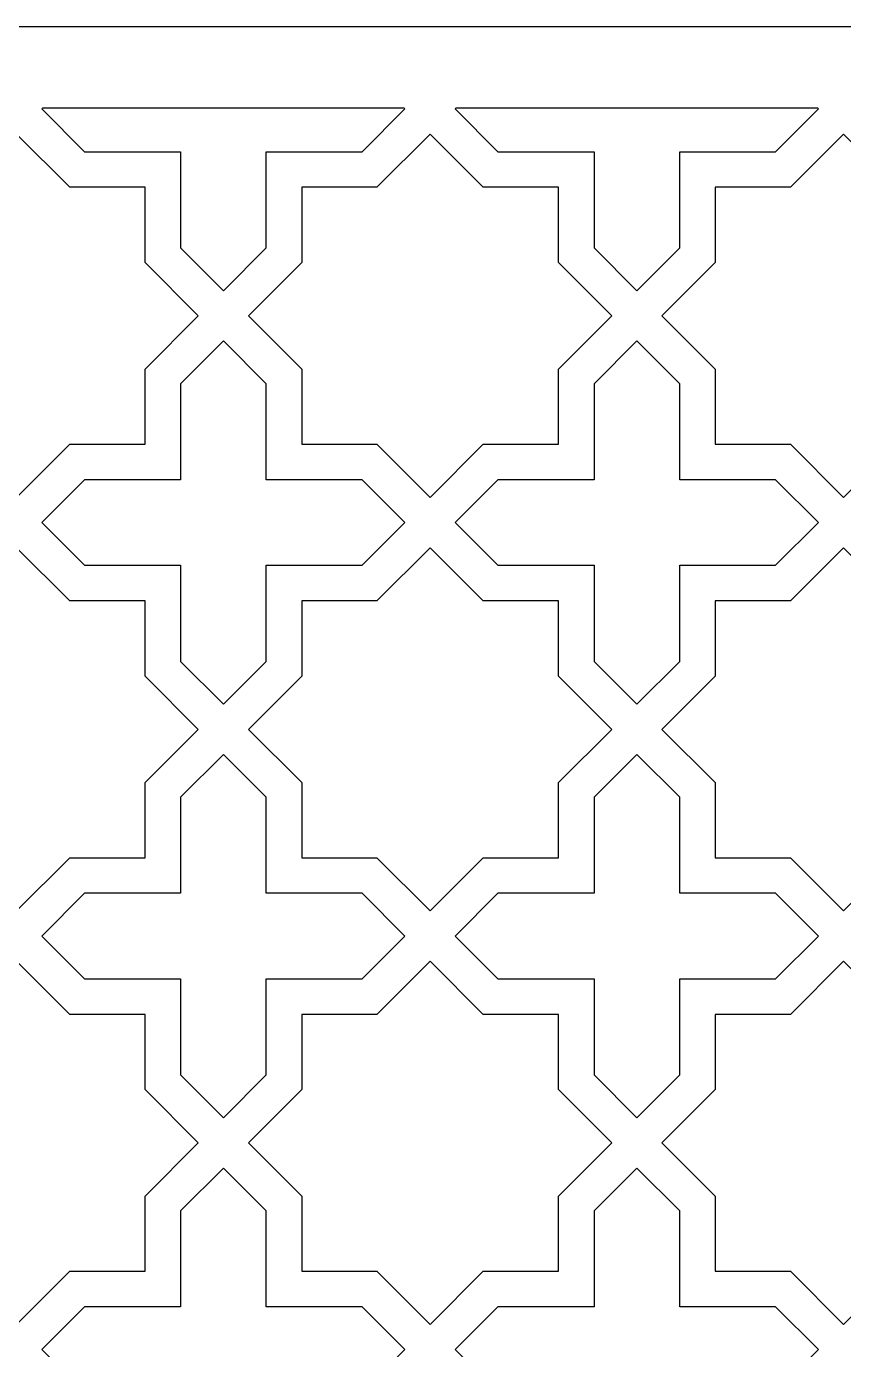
# Model space of a CAD drawing. Header units: millimetres. Extents: x -64 to 64, y -64 to 64.
# Drawn here: x -29.4 to 9.8, y 0 to 63.5 of the extents above; entities that cross this region are included whole.
import ezdxf

# ---------------------------------------------------------------- set-up
doc = ezdxf.new("R2010")
doc.units = ezdxf.units.MM
doc.header["$MEASUREMENT"] = 0
doc.layers.add('layer 1', color=7, linetype='Continuous')

msp = doc.modelspace()

# ---------------------------------------------------------------- linework, layer by layer
at = {"layer": 'layer 1', "color": 250}
for points, knots in [([(-63.5, 63.5), (-63.5, 63.5), (-63.5, -63.5), (-63.5, -63.5), (-63.5, -63.5), (-63.5, -63.5), (63.5, -63.5), (63.5, -63.5), (63.5, -63.5), (63.5, -63.5), (63.5, 63.5), (63.5, 63.5), (63.5, 63.5), (63.5, 63.5), (-63.5, 63.5), (-63.5, 63.5)], [0, 0, 0, 0, 0.2, 0.2, 0.2, 0.2, 0.4, 0.4, 0.4, 0.4, 0.6, 0.6, 0.6, 0.6, 1, 1, 1, 1]), ([(-28.6468, 59.5722), (-28.6468, 59.5722), (-11.2727, 59.5722), (-11.2727, 59.5722), (-11.2727, 59.5722), (-11.2727, 59.5722), (-11.2402, 59.5394), (-11.2402, 59.5394), (-11.2402, 59.5394), (-11.2402, 59.5394), (-13.2891, 57.4837), (-13.2891, 57.4837), (-13.2891, 57.4837), (-13.2891, 57.4837), (-17.8978, 57.4837), (-17.8978, 57.4837), (-17.8978, 57.4837), (-17.8978, 57.4837), (-17.8978, 52.8687), (-17.8978, 52.8687), (-17.8978, 52.8687), (-17.8978, 52.8687), (-19.9535, 50.8131), (-19.9535, 50.8131), (-19.9535, 50.8131), (-19.9535, 50.8131), (-22.0091, 52.8687), (-22.0091, 52.8687), (-22.0091, 52.8687), (-22.0091, 52.8687), (-22.0091, 57.4837), (-22.0091, 57.4837), (-22.0091, 57.4837), (-22.0091, 57.4837), (-26.6241, 57.4837), (-26.6241, 57.4837), (-26.6241, 57.4837), (-26.6241, 57.4837), (-28.6795, 59.5394), (-28.6795, 59.5394), (-28.6795, 59.5394), (-28.6795, 59.5394), (-28.6468, 59.5722), (-28.6468, 59.5722)], [0, 0, 0, 0, 0.0833333, 0.0833333, 0.0833333, 0.0833333, 0.1666667, 0.1666667, 0.1666667, 0.1666667, 0.25, 0.25, 0.25, 0.25, 0.3333333, 0.3333333, 0.3333333, 0.3333333, 0.4166667, 0.4166667, 0.4166667, 0.4166667, 0.5, 0.5, 0.5, 0.5, 0.5833333, 0.5833333, 0.5833333, 0.5833333, 0.6666667, 0.6666667, 0.6666667, 0.6666667, 0.75, 0.75, 0.75, 0.75, 0.8333333, 0.8333333, 0.8333333, 0.8333333, 1, 1, 1, 1]), ([(-8.7916, 59.5722), (-8.7916, 59.5722), (8.5824, 59.5722), (8.5824, 59.5722), (8.5824, 59.5722), (8.5824, 59.5722), (8.6215, 59.5394), (8.6215, 59.5394), (8.6215, 59.5394), (8.6215, 59.5394), (6.5663, 57.4837), (6.5663, 57.4837), (6.5663, 57.4837), (6.5663, 57.4837), (1.9576, 57.4837), (1.9576, 57.4837), (1.9576, 57.4837), (1.9576, 57.4837), (1.9576, 52.8687), (1.9576, 52.8687), (1.9576, 52.8687), (1.9576, 52.8687), (-0.0981, 50.8131), (-0.0981, 50.8131), (-0.0981, 50.8131), (-0.0981, 50.8131), (-2.1537, 52.8687), (-2.1537, 52.8687), (-2.1537, 52.8687), (-2.1537, 52.8687), (-2.1537, 57.4837), (-2.1537, 57.4837), (-2.1537, 57.4837), (-2.1537, 57.4837), (-6.7687, 57.4837), (-6.7687, 57.4837), (-6.7687, 57.4837), (-6.7687, 57.4837), (-8.8244, 59.5394), (-8.8244, 59.5394), (-8.8244, 59.5394), (-8.8244, 59.5394), (-8.7916, 59.5722), (-8.7916, 59.5722)], [0, 0, 0, 0, 0.0833333, 0.0833333, 0.0833333, 0.0833333, 0.1666667, 0.1666667, 0.1666667, 0.1666667, 0.25, 0.25, 0.25, 0.25, 0.3333333, 0.3333333, 0.3333333, 0.3333333, 0.4166667, 0.4166667, 0.4166667, 0.4166667, 0.5, 0.5, 0.5, 0.5, 0.5833333, 0.5833333, 0.5833333, 0.5833333, 0.6666667, 0.6666667, 0.6666667, 0.6666667, 0.75, 0.75, 0.75, 0.75, 0.8333333, 0.8333333, 0.8333333, 0.8333333, 1, 1, 1, 1]), ([(-27.3311, 55.7756), (-27.3311, 55.7756), (-23.7176, 55.7756), (-23.7176, 55.7756), (-23.7176, 55.7756), (-23.7176, 55.7756), (-23.7176, 52.1617), (-23.7176, 52.1617), (-23.7176, 52.1617), (-23.7176, 52.1617), (-21.1645, 49.6087), (-21.1645, 49.6087), (-21.1645, 49.6087), (-21.1645, 49.6087), (-23.7176, 47.0489), (-23.7176, 47.0489), (-23.7176, 47.0489), (-23.7176, 47.0489), (-23.7176, 43.4421), (-23.7176, 43.4421), (-23.7176, 43.4421), (-23.7176, 43.4421), (-27.3311, 43.4421), (-27.3311, 43.4421), (-27.3311, 43.4421), (-27.3311, 43.4421), (-29.8843, 40.8887), (-29.8843, 40.8887), (-29.8843, 40.8887), (-29.8843, 40.8887), (-32.4436, 43.4421), (-32.4436, 43.4421), (-32.4436, 43.4421), (-32.4436, 43.4421), (-36.0509, 43.4421), (-36.0509, 43.4421), (-36.0509, 43.4421), (-36.0509, 43.4421), (-36.0509, 47.0489), (-36.0509, 47.0489), (-36.0509, 47.0489), (-36.0509, 47.0489), (-38.6039, 49.6087), (-38.6039, 49.6087), (-38.6039, 49.6087), (-38.6039, 49.6087), (-36.0509, 52.1617), (-36.0509, 52.1617), (-36.0509, 52.1617), (-36.0509, 52.1617), (-36.0509, 55.7756), (-36.0509, 55.7756), (-36.0509, 55.7756), (-36.0509, 55.7756), (-32.4436, 55.7756), (-32.4436, 55.7756), (-32.4436, 55.7756), (-32.4436, 55.7756), (-29.8843, 58.3283), (-29.8843, 58.3283), (-29.8843, 58.3283), (-29.8843, 58.3283), (-27.3311, 55.7756), (-27.3311, 55.7756)], [0, 0, 0, 0, 0.0588235, 0.0588235, 0.0588235, 0.0588235, 0.1176471, 0.1176471, 0.1176471, 0.1176471, 0.1764706, 0.1764706, 0.1764706, 0.1764706, 0.2352941, 0.2352941, 0.2352941, 0.2352941, 0.2941176, 0.2941176, 0.2941176, 0.2941176, 0.3529412, 0.3529412, 0.3529412, 0.3529412, 0.4117647, 0.4117647, 0.4117647, 0.4117647, 0.4705882, 0.4705882, 0.4705882, 0.4705882, 0.5294118, 0.5294118, 0.5294118, 0.5294118, 0.5882353, 0.5882353, 0.5882353, 0.5882353, 0.6470588, 0.6470588, 0.6470588, 0.6470588, 0.7058824, 0.7058824, 0.7058824, 0.7058824, 0.7647059, 0.7647059, 0.7647059, 0.7647059, 0.8235294, 0.8235294, 0.8235294, 0.8235294, 0.8823529, 0.8823529, 0.8823529, 0.8823529, 1, 1, 1, 1]), ([(-7.4761, 55.7756), (-7.4761, 55.7756), (-3.8622, 55.7756), (-3.8622, 55.7756), (-3.8622, 55.7756), (-3.8622, 55.7756), (-3.8622, 52.1617), (-3.8622, 52.1617), (-3.8622, 52.1617), (-3.8622, 52.1617), (-1.3092, 49.6087), (-1.3092, 49.6087), (-1.3092, 49.6087), (-1.3092, 49.6087), (-3.8622, 47.0489), (-3.8622, 47.0489), (-3.8622, 47.0489), (-3.8622, 47.0489), (-3.8622, 43.4421), (-3.8622, 43.4421), (-3.8622, 43.4421), (-3.8622, 43.4421), (-7.4761, 43.4421), (-7.4761, 43.4421), (-7.4761, 43.4421), (-7.4761, 43.4421), (-10.0291, 40.8887), (-10.0291, 40.8887), (-10.0291, 40.8887), (-10.0291, 40.8887), (-12.5818, 43.4421), (-12.5818, 43.4421), (-12.5818, 43.4421), (-12.5818, 43.4421), (-16.1957, 43.4421), (-16.1957, 43.4421), (-16.1957, 43.4421), (-16.1957, 43.4421), (-16.1957, 47.0489), (-16.1957, 47.0489), (-16.1957, 47.0489), (-16.1957, 47.0489), (-18.7487, 49.6087), (-18.7487, 49.6087), (-18.7487, 49.6087), (-18.7487, 49.6087), (-16.1957, 52.1617), (-16.1957, 52.1617), (-16.1957, 52.1617), (-16.1957, 52.1617), (-16.1957, 55.7756), (-16.1957, 55.7756), (-16.1957, 55.7756), (-16.1957, 55.7756), (-12.5818, 55.7756), (-12.5818, 55.7756), (-12.5818, 55.7756), (-12.5818, 55.7756), (-10.0291, 58.3283), (-10.0291, 58.3283), (-10.0291, 58.3283), (-10.0291, 58.3283), (-7.4761, 55.7756), (-7.4761, 55.7756)], [0, 0, 0, 0, 0.0588235, 0.0588235, 0.0588235, 0.0588235, 0.1176471, 0.1176471, 0.1176471, 0.1176471, 0.1764706, 0.1764706, 0.1764706, 0.1764706, 0.2352941, 0.2352941, 0.2352941, 0.2352941, 0.2941176, 0.2941176, 0.2941176, 0.2941176, 0.3529412, 0.3529412, 0.3529412, 0.3529412, 0.4117647, 0.4117647, 0.4117647, 0.4117647, 0.4705882, 0.4705882, 0.4705882, 0.4705882, 0.5294118, 0.5294118, 0.5294118, 0.5294118, 0.5882353, 0.5882353, 0.5882353, 0.5882353, 0.6470588, 0.6470588, 0.6470588, 0.6470588, 0.7058824, 0.7058824, 0.7058824, 0.7058824, 0.7647059, 0.7647059, 0.7647059, 0.7647059, 0.8235294, 0.8235294, 0.8235294, 0.8235294, 0.8823529, 0.8823529, 0.8823529, 0.8823529, 1, 1, 1, 1]), ([(12.3793, 55.7756), (12.3793, 55.7756), (15.9928, 55.7756), (15.9928, 55.7756), (15.9928, 55.7756), (15.9928, 55.7756), (15.9928, 52.1617), (15.9928, 52.1617), (15.9928, 52.1617), (15.9928, 52.1617), (18.5459, 49.6087), (18.5459, 49.6087), (18.5459, 49.6087), (18.5459, 49.6087), (15.9928, 47.0489), (15.9928, 47.0489), (15.9928, 47.0489), (15.9928, 47.0489), (15.9928, 43.4421), (15.9928, 43.4421), (15.9928, 43.4421), (15.9928, 43.4421), (12.3793, 43.4421), (12.3793, 43.4421), (12.3793, 43.4421), (12.3793, 43.4421), (9.8263, 40.8887), (9.8263, 40.8887), (9.8263, 40.8887), (9.8263, 40.8887), (7.2732, 43.4421), (7.2732, 43.4421), (7.2732, 43.4421), (7.2732, 43.4421), (3.6597, 43.4421), (3.6597, 43.4421), (3.6597, 43.4421), (3.6597, 43.4421), (3.6597, 47.0489), (3.6597, 47.0489), (3.6597, 47.0489), (3.6597, 47.0489), (1.1067, 49.6087), (1.1067, 49.6087), (1.1067, 49.6087), (1.1067, 49.6087), (3.6597, 52.1617), (3.6597, 52.1617), (3.6597, 52.1617), (3.6597, 52.1617), (3.6597, 55.7756), (3.6597, 55.7756), (3.6597, 55.7756), (3.6597, 55.7756), (7.2732, 55.7756), (7.2732, 55.7756), (7.2732, 55.7756), (7.2732, 55.7756), (9.8263, 58.3283), (9.8263, 58.3283), (9.8263, 58.3283), (9.8263, 58.3283), (12.3793, 55.7756), (12.3793, 55.7756)], [0, 0, 0, 0, 0.0588235, 0.0588235, 0.0588235, 0.0588235, 0.1176471, 0.1176471, 0.1176471, 0.1176471, 0.1764706, 0.1764706, 0.1764706, 0.1764706, 0.2352941, 0.2352941, 0.2352941, 0.2352941, 0.2941176, 0.2941176, 0.2941176, 0.2941176, 0.3529412, 0.3529412, 0.3529412, 0.3529412, 0.4117647, 0.4117647, 0.4117647, 0.4117647, 0.4705882, 0.4705882, 0.4705882, 0.4705882, 0.5294118, 0.5294118, 0.5294118, 0.5294118, 0.5882353, 0.5882353, 0.5882353, 0.5882353, 0.6470588, 0.6470588, 0.6470588, 0.6470588, 0.7058824, 0.7058824, 0.7058824, 0.7058824, 0.7647059, 0.7647059, 0.7647059, 0.7647059, 0.8235294, 0.8235294, 0.8235294, 0.8235294, 0.8823529, 0.8823529, 0.8823529, 0.8823529, 1, 1, 1, 1]), ([(-13.2891, 41.7333), (-13.2891, 41.7333), (-11.2402, 39.6776), (-11.2402, 39.6776), (-11.2402, 39.6776), (-11.2402, 39.6776), (-13.2891, 37.6287), (-13.2891, 37.6287), (-13.2891, 37.6287), (-13.2891, 37.6287), (-17.8978, 37.6287), (-17.8978, 37.6287), (-17.8978, 37.6287), (-17.8978, 37.6287), (-17.8978, 33.0137), (-17.8978, 33.0137), (-17.8978, 33.0137), (-17.8978, 33.0137), (-19.9535, 30.958), (-19.9535, 30.958), (-19.9535, 30.958), (-19.9535, 30.958), (-22.0091, 33.0137), (-22.0091, 33.0137), (-22.0091, 33.0137), (-22.0091, 33.0137), (-22.0091, 37.6287), (-22.0091, 37.6287), (-22.0091, 37.6287), (-22.0091, 37.6287), (-26.6241, 37.6287), (-26.6241, 37.6287), (-26.6241, 37.6287), (-26.6241, 37.6287), (-28.6795, 39.6776), (-28.6795, 39.6776), (-28.6795, 39.6776), (-28.6795, 39.6776), (-26.6241, 41.7333), (-26.6241, 41.7333), (-26.6241, 41.7333), (-26.6241, 41.7333), (-22.0091, 41.7333), (-22.0091, 41.7333), (-22.0091, 41.7333), (-22.0091, 41.7333), (-22.0091, 46.3419), (-22.0091, 46.3419), (-22.0091, 46.3419), (-22.0091, 46.3419), (-19.9535, 48.3976), (-19.9535, 48.3976), (-19.9535, 48.3976), (-19.9535, 48.3976), (-17.8978, 46.3419), (-17.8978, 46.3419), (-17.8978, 46.3419), (-17.8978, 46.3419), (-17.8978, 41.7333), (-17.8978, 41.7333), (-17.8978, 41.7333), (-17.8978, 41.7333), (-13.2891, 41.7333), (-13.2891, 41.7333)], [0, 0, 0, 0, 0.0588235, 0.0588235, 0.0588235, 0.0588235, 0.1176471, 0.1176471, 0.1176471, 0.1176471, 0.1764706, 0.1764706, 0.1764706, 0.1764706, 0.2352941, 0.2352941, 0.2352941, 0.2352941, 0.2941176, 0.2941176, 0.2941176, 0.2941176, 0.3529412, 0.3529412, 0.3529412, 0.3529412, 0.4117647, 0.4117647, 0.4117647, 0.4117647, 0.4705882, 0.4705882, 0.4705882, 0.4705882, 0.5294118, 0.5294118, 0.5294118, 0.5294118, 0.5882353, 0.5882353, 0.5882353, 0.5882353, 0.6470588, 0.6470588, 0.6470588, 0.6470588, 0.7058824, 0.7058824, 0.7058824, 0.7058824, 0.7647059, 0.7647059, 0.7647059, 0.7647059, 0.8235294, 0.8235294, 0.8235294, 0.8235294, 0.8823529, 0.8823529, 0.8823529, 0.8823529, 1, 1, 1, 1]), ([(6.5663, 41.7333), (6.5663, 41.7333), (8.6215, 39.6776), (8.6215, 39.6776), (8.6215, 39.6776), (8.6215, 39.6776), (6.5663, 37.6287), (6.5663, 37.6287), (6.5663, 37.6287), (6.5663, 37.6287), (1.9576, 37.6287), (1.9576, 37.6287), (1.9576, 37.6287), (1.9576, 37.6287), (1.9576, 33.0137), (1.9576, 33.0137), (1.9576, 33.0137), (1.9576, 33.0137), (-0.0981, 30.958), (-0.0981, 30.958), (-0.0981, 30.958), (-0.0981, 30.958), (-2.1537, 33.0137), (-2.1537, 33.0137), (-2.1537, 33.0137), (-2.1537, 33.0137), (-2.1537, 37.6287), (-2.1537, 37.6287), (-2.1537, 37.6287), (-2.1537, 37.6287), (-6.7687, 37.6287), (-6.7687, 37.6287), (-6.7687, 37.6287), (-6.7687, 37.6287), (-8.8244, 39.6776), (-8.8244, 39.6776), (-8.8244, 39.6776), (-8.8244, 39.6776), (-6.7687, 41.7333), (-6.7687, 41.7333), (-6.7687, 41.7333), (-6.7687, 41.7333), (-2.1537, 41.7333), (-2.1537, 41.7333), (-2.1537, 41.7333), (-2.1537, 41.7333), (-2.1537, 46.3419), (-2.1537, 46.3419), (-2.1537, 46.3419), (-2.1537, 46.3419), (-0.0981, 48.3976), (-0.0981, 48.3976), (-0.0981, 48.3976), (-0.0981, 48.3976), (1.9576, 46.3419), (1.9576, 46.3419), (1.9576, 46.3419), (1.9576, 46.3419), (1.9576, 41.7333), (1.9576, 41.7333), (1.9576, 41.7333), (1.9576, 41.7333), (6.5663, 41.7333), (6.5663, 41.7333)], [0, 0, 0, 0, 0.0588235, 0.0588235, 0.0588235, 0.0588235, 0.1176471, 0.1176471, 0.1176471, 0.1176471, 0.1764706, 0.1764706, 0.1764706, 0.1764706, 0.2352941, 0.2352941, 0.2352941, 0.2352941, 0.2941176, 0.2941176, 0.2941176, 0.2941176, 0.3529412, 0.3529412, 0.3529412, 0.3529412, 0.4117647, 0.4117647, 0.4117647, 0.4117647, 0.4705882, 0.4705882, 0.4705882, 0.4705882, 0.5294118, 0.5294118, 0.5294118, 0.5294118, 0.5882353, 0.5882353, 0.5882353, 0.5882353, 0.6470588, 0.6470588, 0.6470588, 0.6470588, 0.7058824, 0.7058824, 0.7058824, 0.7058824, 0.7647059, 0.7647059, 0.7647059, 0.7647059, 0.8235294, 0.8235294, 0.8235294, 0.8235294, 0.8823529, 0.8823529, 0.8823529, 0.8823529, 1, 1, 1, 1]), ([(-27.3311, 35.9202), (-27.3311, 35.9202), (-23.7176, 35.9202), (-23.7176, 35.9202), (-23.7176, 35.9202), (-23.7176, 35.9202), (-23.7176, 32.3063), (-23.7176, 32.3063), (-23.7176, 32.3063), (-23.7176, 32.3063), (-21.1645, 29.7466), (-21.1645, 29.7466), (-21.1645, 29.7466), (-21.1645, 29.7466), (-23.7176, 27.1939), (-23.7176, 27.1939), (-23.7176, 27.1939), (-23.7176, 27.1939), (-23.7176, 23.5867), (-23.7176, 23.5867), (-23.7176, 23.5867), (-23.7176, 23.5867), (-27.3311, 23.5867), (-27.3311, 23.5867), (-27.3311, 23.5867), (-27.3311, 23.5867), (-29.8843, 21.0337), (-29.8843, 21.0337), (-29.8843, 21.0337), (-29.8843, 21.0337), (-32.4436, 23.5867), (-32.4436, 23.5867), (-32.4436, 23.5867), (-32.4436, 23.5867), (-36.0509, 23.5867), (-36.0509, 23.5867), (-36.0509, 23.5867), (-36.0509, 23.5867), (-36.0509, 27.1939), (-36.0509, 27.1939), (-36.0509, 27.1939), (-36.0509, 27.1939), (-38.6039, 29.7466), (-38.6039, 29.7466), (-38.6039, 29.7466), (-38.6039, 29.7466), (-36.0509, 32.3063), (-36.0509, 32.3063), (-36.0509, 32.3063), (-36.0509, 32.3063), (-36.0509, 35.9202), (-36.0509, 35.9202), (-36.0509, 35.9202), (-36.0509, 35.9202), (-32.4436, 35.9202), (-32.4436, 35.9202), (-32.4436, 35.9202), (-32.4436, 35.9202), (-29.8843, 38.4732), (-29.8843, 38.4732), (-29.8843, 38.4732), (-29.8843, 38.4732), (-27.3311, 35.9202), (-27.3311, 35.9202)], [0, 0, 0, 0, 0.0588235, 0.0588235, 0.0588235, 0.0588235, 0.1176471, 0.1176471, 0.1176471, 0.1176471, 0.1764706, 0.1764706, 0.1764706, 0.1764706, 0.2352941, 0.2352941, 0.2352941, 0.2352941, 0.2941176, 0.2941176, 0.2941176, 0.2941176, 0.3529412, 0.3529412, 0.3529412, 0.3529412, 0.4117647, 0.4117647, 0.4117647, 0.4117647, 0.4705882, 0.4705882, 0.4705882, 0.4705882, 0.5294118, 0.5294118, 0.5294118, 0.5294118, 0.5882353, 0.5882353, 0.5882353, 0.5882353, 0.6470588, 0.6470588, 0.6470588, 0.6470588, 0.7058824, 0.7058824, 0.7058824, 0.7058824, 0.7647059, 0.7647059, 0.7647059, 0.7647059, 0.8235294, 0.8235294, 0.8235294, 0.8235294, 0.8823529, 0.8823529, 0.8823529, 0.8823529, 1, 1, 1, 1]), ([(-7.4761, 35.9202), (-7.4761, 35.9202), (-3.8622, 35.9202), (-3.8622, 35.9202), (-3.8622, 35.9202), (-3.8622, 35.9202), (-3.8622, 32.3063), (-3.8622, 32.3063), (-3.8622, 32.3063), (-3.8622, 32.3063), (-1.3092, 29.7466), (-1.3092, 29.7466), (-1.3092, 29.7466), (-1.3092, 29.7466), (-3.8622, 27.1939), (-3.8622, 27.1939), (-3.8622, 27.1939), (-3.8622, 27.1939), (-3.8622, 23.5867), (-3.8622, 23.5867), (-3.8622, 23.5867), (-3.8622, 23.5867), (-7.4761, 23.5867), (-7.4761, 23.5867), (-7.4761, 23.5867), (-7.4761, 23.5867), (-10.0291, 21.0337), (-10.0291, 21.0337), (-10.0291, 21.0337), (-10.0291, 21.0337), (-12.5818, 23.5867), (-12.5818, 23.5867), (-12.5818, 23.5867), (-12.5818, 23.5867), (-16.1957, 23.5867), (-16.1957, 23.5867), (-16.1957, 23.5867), (-16.1957, 23.5867), (-16.1957, 27.1939), (-16.1957, 27.1939), (-16.1957, 27.1939), (-16.1957, 27.1939), (-18.7487, 29.7466), (-18.7487, 29.7466), (-18.7487, 29.7466), (-18.7487, 29.7466), (-16.1957, 32.3063), (-16.1957, 32.3063), (-16.1957, 32.3063), (-16.1957, 32.3063), (-16.1957, 35.9202), (-16.1957, 35.9202), (-16.1957, 35.9202), (-16.1957, 35.9202), (-12.5818, 35.9202), (-12.5818, 35.9202), (-12.5818, 35.9202), (-12.5818, 35.9202), (-10.0291, 38.4732), (-10.0291, 38.4732), (-10.0291, 38.4732), (-10.0291, 38.4732), (-7.4761, 35.9202), (-7.4761, 35.9202)], [0, 0, 0, 0, 0.0588235, 0.0588235, 0.0588235, 0.0588235, 0.1176471, 0.1176471, 0.1176471, 0.1176471, 0.1764706, 0.1764706, 0.1764706, 0.1764706, 0.2352941, 0.2352941, 0.2352941, 0.2352941, 0.2941176, 0.2941176, 0.2941176, 0.2941176, 0.3529412, 0.3529412, 0.3529412, 0.3529412, 0.4117647, 0.4117647, 0.4117647, 0.4117647, 0.4705882, 0.4705882, 0.4705882, 0.4705882, 0.5294118, 0.5294118, 0.5294118, 0.5294118, 0.5882353, 0.5882353, 0.5882353, 0.5882353, 0.6470588, 0.6470588, 0.6470588, 0.6470588, 0.7058824, 0.7058824, 0.7058824, 0.7058824, 0.7647059, 0.7647059, 0.7647059, 0.7647059, 0.8235294, 0.8235294, 0.8235294, 0.8235294, 0.8823529, 0.8823529, 0.8823529, 0.8823529, 1, 1, 1, 1]), ([(12.3793, 35.9202), (12.3793, 35.9202), (15.9928, 35.9202), (15.9928, 35.9202), (15.9928, 35.9202), (15.9928, 35.9202), (15.9928, 32.3063), (15.9928, 32.3063), (15.9928, 32.3063), (15.9928, 32.3063), (18.5459, 29.7466), (18.5459, 29.7466), (18.5459, 29.7466), (18.5459, 29.7466), (15.9928, 27.1939), (15.9928, 27.1939), (15.9928, 27.1939), (15.9928, 27.1939), (15.9928, 23.5867), (15.9928, 23.5867), (15.9928, 23.5867), (15.9928, 23.5867), (12.3793, 23.5867), (12.3793, 23.5867), (12.3793, 23.5867), (12.3793, 23.5867), (9.8263, 21.0337), (9.8263, 21.0337), (9.8263, 21.0337), (9.8263, 21.0337), (7.2732, 23.5867), (7.2732, 23.5867), (7.2732, 23.5867), (7.2732, 23.5867), (3.6597, 23.5867), (3.6597, 23.5867), (3.6597, 23.5867), (3.6597, 23.5867), (3.6597, 27.1939), (3.6597, 27.1939), (3.6597, 27.1939), (3.6597, 27.1939), (1.1067, 29.7466), (1.1067, 29.7466), (1.1067, 29.7466), (1.1067, 29.7466), (3.6597, 32.3063), (3.6597, 32.3063), (3.6597, 32.3063), (3.6597, 32.3063), (3.6597, 35.9202), (3.6597, 35.9202), (3.6597, 35.9202), (3.6597, 35.9202), (7.2732, 35.9202), (7.2732, 35.9202), (7.2732, 35.9202), (7.2732, 35.9202), (9.8263, 38.4732), (9.8263, 38.4732), (9.8263, 38.4732), (9.8263, 38.4732), (12.3793, 35.9202), (12.3793, 35.9202)], [0, 0, 0, 0, 0.0588235, 0.0588235, 0.0588235, 0.0588235, 0.1176471, 0.1176471, 0.1176471, 0.1176471, 0.1764706, 0.1764706, 0.1764706, 0.1764706, 0.2352941, 0.2352941, 0.2352941, 0.2352941, 0.2941176, 0.2941176, 0.2941176, 0.2941176, 0.3529412, 0.3529412, 0.3529412, 0.3529412, 0.4117647, 0.4117647, 0.4117647, 0.4117647, 0.4705882, 0.4705882, 0.4705882, 0.4705882, 0.5294118, 0.5294118, 0.5294118, 0.5294118, 0.5882353, 0.5882353, 0.5882353, 0.5882353, 0.6470588, 0.6470588, 0.6470588, 0.6470588, 0.7058824, 0.7058824, 0.7058824, 0.7058824, 0.7647059, 0.7647059, 0.7647059, 0.7647059, 0.8235294, 0.8235294, 0.8235294, 0.8235294, 0.8823529, 0.8823529, 0.8823529, 0.8823529, 1, 1, 1, 1]), ([(-13.2891, 21.8779), (-13.2891, 21.8779), (-11.2402, 19.8226), (-11.2402, 19.8226), (-11.2402, 19.8226), (-11.2402, 19.8226), (-13.2891, 17.7669), (-13.2891, 17.7669), (-13.2891, 17.7669), (-13.2891, 17.7669), (-17.8978, 17.7669), (-17.8978, 17.7669), (-17.8978, 17.7669), (-17.8978, 17.7669), (-17.8978, 13.1583), (-17.8978, 13.1583), (-17.8978, 13.1583), (-17.8978, 13.1583), (-19.9535, 11.1026), (-19.9535, 11.1026), (-19.9535, 11.1026), (-19.9535, 11.1026), (-22.0091, 13.1583), (-22.0091, 13.1583), (-22.0091, 13.1583), (-22.0091, 13.1583), (-22.0091, 17.7669), (-22.0091, 17.7669), (-22.0091, 17.7669), (-22.0091, 17.7669), (-26.6241, 17.7669), (-26.6241, 17.7669), (-26.6241, 17.7669), (-26.6241, 17.7669), (-28.6795, 19.8226), (-28.6795, 19.8226), (-28.6795, 19.8226), (-28.6795, 19.8226), (-26.6241, 21.8779), (-26.6241, 21.8779), (-26.6241, 21.8779), (-26.6241, 21.8779), (-22.0091, 21.8779), (-22.0091, 21.8779), (-22.0091, 21.8779), (-22.0091, 21.8779), (-22.0091, 26.4866), (-22.0091, 26.4866), (-22.0091, 26.4866), (-22.0091, 26.4866), (-19.9535, 28.5422), (-19.9535, 28.5422), (-19.9535, 28.5422), (-19.9535, 28.5422), (-17.8978, 26.4866), (-17.8978, 26.4866), (-17.8978, 26.4866), (-17.8978, 26.4866), (-17.8978, 21.8779), (-17.8978, 21.8779), (-17.8978, 21.8779), (-17.8978, 21.8779), (-13.2891, 21.8779), (-13.2891, 21.8779)], [0, 0, 0, 0, 0.0588235, 0.0588235, 0.0588235, 0.0588235, 0.1176471, 0.1176471, 0.1176471, 0.1176471, 0.1764706, 0.1764706, 0.1764706, 0.1764706, 0.2352941, 0.2352941, 0.2352941, 0.2352941, 0.2941176, 0.2941176, 0.2941176, 0.2941176, 0.3529412, 0.3529412, 0.3529412, 0.3529412, 0.4117647, 0.4117647, 0.4117647, 0.4117647, 0.4705882, 0.4705882, 0.4705882, 0.4705882, 0.5294118, 0.5294118, 0.5294118, 0.5294118, 0.5882353, 0.5882353, 0.5882353, 0.5882353, 0.6470588, 0.6470588, 0.6470588, 0.6470588, 0.7058824, 0.7058824, 0.7058824, 0.7058824, 0.7647059, 0.7647059, 0.7647059, 0.7647059, 0.8235294, 0.8235294, 0.8235294, 0.8235294, 0.8823529, 0.8823529, 0.8823529, 0.8823529, 1, 1, 1, 1]), ([(6.5663, 21.8779), (6.5663, 21.8779), (8.6215, 19.8226), (8.6215, 19.8226), (8.6215, 19.8226), (8.6215, 19.8226), (6.5663, 17.7669), (6.5663, 17.7669), (6.5663, 17.7669), (6.5663, 17.7669), (1.9576, 17.7669), (1.9576, 17.7669), (1.9576, 17.7669), (1.9576, 17.7669), (1.9576, 13.1583), (1.9576, 13.1583), (1.9576, 13.1583), (1.9576, 13.1583), (-0.0981, 11.1026), (-0.0981, 11.1026), (-0.0981, 11.1026), (-0.0981, 11.1026), (-2.1537, 13.1583), (-2.1537, 13.1583), (-2.1537, 13.1583), (-2.1537, 13.1583), (-2.1537, 17.7669), (-2.1537, 17.7669), (-2.1537, 17.7669), (-2.1537, 17.7669), (-6.7687, 17.7669), (-6.7687, 17.7669), (-6.7687, 17.7669), (-6.7687, 17.7669), (-8.8244, 19.8226), (-8.8244, 19.8226), (-8.8244, 19.8226), (-8.8244, 19.8226), (-6.7687, 21.8779), (-6.7687, 21.8779), (-6.7687, 21.8779), (-6.7687, 21.8779), (-2.1537, 21.8779), (-2.1537, 21.8779), (-2.1537, 21.8779), (-2.1537, 21.8779), (-2.1537, 26.4866), (-2.1537, 26.4866), (-2.1537, 26.4866), (-2.1537, 26.4866), (-0.0981, 28.5422), (-0.0981, 28.5422), (-0.0981, 28.5422), (-0.0981, 28.5422), (1.9576, 26.4866), (1.9576, 26.4866), (1.9576, 26.4866), (1.9576, 26.4866), (1.9576, 21.8779), (1.9576, 21.8779), (1.9576, 21.8779), (1.9576, 21.8779), (6.5663, 21.8779), (6.5663, 21.8779)], [0, 0, 0, 0, 0.0588235, 0.0588235, 0.0588235, 0.0588235, 0.1176471, 0.1176471, 0.1176471, 0.1176471, 0.1764706, 0.1764706, 0.1764706, 0.1764706, 0.2352941, 0.2352941, 0.2352941, 0.2352941, 0.2941176, 0.2941176, 0.2941176, 0.2941176, 0.3529412, 0.3529412, 0.3529412, 0.3529412, 0.4117647, 0.4117647, 0.4117647, 0.4117647, 0.4705882, 0.4705882, 0.4705882, 0.4705882, 0.5294118, 0.5294118, 0.5294118, 0.5294118, 0.5882353, 0.5882353, 0.5882353, 0.5882353, 0.6470588, 0.6470588, 0.6470588, 0.6470588, 0.7058824, 0.7058824, 0.7058824, 0.7058824, 0.7647059, 0.7647059, 0.7647059, 0.7647059, 0.8235294, 0.8235294, 0.8235294, 0.8235294, 0.8823529, 0.8823529, 0.8823529, 0.8823529, 1, 1, 1, 1]), ([(-27.3311, 16.0648), (-27.3311, 16.0648), (-23.7176, 16.0648), (-23.7176, 16.0648), (-23.7176, 16.0648), (-23.7176, 16.0648), (-23.7176, 12.4513), (-23.7176, 12.4513), (-23.7176, 12.4513), (-23.7176, 12.4513), (-21.1645, 9.8915), (-21.1645, 9.8915), (-21.1645, 9.8915), (-21.1645, 9.8915), (-23.7176, 7.3385), (-23.7176, 7.3385), (-23.7176, 7.3385), (-23.7176, 7.3385), (-23.7176, 3.7317), (-23.7176, 3.7317), (-23.7176, 3.7317), (-23.7176, 3.7317), (-27.3311, 3.7317), (-27.3311, 3.7317), (-27.3311, 3.7317), (-27.3311, 3.7317), (-29.8843, 1.1783), (-29.8843, 1.1783), (-29.8843, 1.1783), (-29.8843, 1.1783), (-32.4436, 3.7317), (-32.4436, 3.7317), (-32.4436, 3.7317), (-32.4436, 3.7317), (-36.0509, 3.7317), (-36.0509, 3.7317), (-36.0509, 3.7317), (-36.0509, 3.7317), (-36.0509, 7.3385), (-36.0509, 7.3385), (-36.0509, 7.3385), (-36.0509, 7.3385), (-38.6039, 9.8915), (-38.6039, 9.8915), (-38.6039, 9.8915), (-38.6039, 9.8915), (-36.0509, 12.4513), (-36.0509, 12.4513), (-36.0509, 12.4513), (-36.0509, 12.4513), (-36.0509, 16.0648), (-36.0509, 16.0648), (-36.0509, 16.0648), (-36.0509, 16.0648), (-32.4436, 16.0648), (-32.4436, 16.0648), (-32.4436, 16.0648), (-32.4436, 16.0648), (-29.8843, 18.6178), (-29.8843, 18.6178), (-29.8843, 18.6178), (-29.8843, 18.6178), (-27.3311, 16.0648), (-27.3311, 16.0648)], [0, 0, 0, 0, 0.0588235, 0.0588235, 0.0588235, 0.0588235, 0.1176471, 0.1176471, 0.1176471, 0.1176471, 0.1764706, 0.1764706, 0.1764706, 0.1764706, 0.2352941, 0.2352941, 0.2352941, 0.2352941, 0.2941176, 0.2941176, 0.2941176, 0.2941176, 0.3529412, 0.3529412, 0.3529412, 0.3529412, 0.4117647, 0.4117647, 0.4117647, 0.4117647, 0.4705882, 0.4705882, 0.4705882, 0.4705882, 0.5294118, 0.5294118, 0.5294118, 0.5294118, 0.5882353, 0.5882353, 0.5882353, 0.5882353, 0.6470588, 0.6470588, 0.6470588, 0.6470588, 0.7058824, 0.7058824, 0.7058824, 0.7058824, 0.7647059, 0.7647059, 0.7647059, 0.7647059, 0.8235294, 0.8235294, 0.8235294, 0.8235294, 0.8823529, 0.8823529, 0.8823529, 0.8823529, 1, 1, 1, 1]), ([(-7.4761, 16.0648), (-7.4761, 16.0648), (-3.8622, 16.0648), (-3.8622, 16.0648), (-3.8622, 16.0648), (-3.8622, 16.0648), (-3.8622, 12.4513), (-3.8622, 12.4513), (-3.8622, 12.4513), (-3.8622, 12.4513), (-1.3092, 9.8915), (-1.3092, 9.8915), (-1.3092, 9.8915), (-1.3092, 9.8915), (-3.8622, 7.3385), (-3.8622, 7.3385), (-3.8622, 7.3385), (-3.8622, 7.3385), (-3.8622, 3.7317), (-3.8622, 3.7317), (-3.8622, 3.7317), (-3.8622, 3.7317), (-7.4761, 3.7317), (-7.4761, 3.7317), (-7.4761, 3.7317), (-7.4761, 3.7317), (-10.0291, 1.1783), (-10.0291, 1.1783), (-10.0291, 1.1783), (-10.0291, 1.1783), (-12.5818, 3.7317), (-12.5818, 3.7317), (-12.5818, 3.7317), (-12.5818, 3.7317), (-16.1957, 3.7317), (-16.1957, 3.7317), (-16.1957, 3.7317), (-16.1957, 3.7317), (-16.1957, 7.3385), (-16.1957, 7.3385), (-16.1957, 7.3385), (-16.1957, 7.3385), (-18.7487, 9.8915), (-18.7487, 9.8915), (-18.7487, 9.8915), (-18.7487, 9.8915), (-16.1957, 12.4513), (-16.1957, 12.4513), (-16.1957, 12.4513), (-16.1957, 12.4513), (-16.1957, 16.0648), (-16.1957, 16.0648), (-16.1957, 16.0648), (-16.1957, 16.0648), (-12.5818, 16.0648), (-12.5818, 16.0648), (-12.5818, 16.0648), (-12.5818, 16.0648), (-10.0291, 18.6178), (-10.0291, 18.6178), (-10.0291, 18.6178), (-10.0291, 18.6178), (-7.4761, 16.0648), (-7.4761, 16.0648)], [0, 0, 0, 0, 0.0588235, 0.0588235, 0.0588235, 0.0588235, 0.1176471, 0.1176471, 0.1176471, 0.1176471, 0.1764706, 0.1764706, 0.1764706, 0.1764706, 0.2352941, 0.2352941, 0.2352941, 0.2352941, 0.2941176, 0.2941176, 0.2941176, 0.2941176, 0.3529412, 0.3529412, 0.3529412, 0.3529412, 0.4117647, 0.4117647, 0.4117647, 0.4117647, 0.4705882, 0.4705882, 0.4705882, 0.4705882, 0.5294118, 0.5294118, 0.5294118, 0.5294118, 0.5882353, 0.5882353, 0.5882353, 0.5882353, 0.6470588, 0.6470588, 0.6470588, 0.6470588, 0.7058824, 0.7058824, 0.7058824, 0.7058824, 0.7647059, 0.7647059, 0.7647059, 0.7647059, 0.8235294, 0.8235294, 0.8235294, 0.8235294, 0.8823529, 0.8823529, 0.8823529, 0.8823529, 1, 1, 1, 1]), ([(12.3793, 16.0648), (12.3793, 16.0648), (15.9928, 16.0648), (15.9928, 16.0648), (15.9928, 16.0648), (15.9928, 16.0648), (15.9928, 12.4513), (15.9928, 12.4513), (15.9928, 12.4513), (15.9928, 12.4513), (18.5459, 9.8915), (18.5459, 9.8915), (18.5459, 9.8915), (18.5459, 9.8915), (15.9928, 7.3385), (15.9928, 7.3385), (15.9928, 7.3385), (15.9928, 7.3385), (15.9928, 3.7317), (15.9928, 3.7317), (15.9928, 3.7317), (15.9928, 3.7317), (12.3793, 3.7317), (12.3793, 3.7317), (12.3793, 3.7317), (12.3793, 3.7317), (9.8263, 1.1783), (9.8263, 1.1783), (9.8263, 1.1783), (9.8263, 1.1783), (7.2732, 3.7317), (7.2732, 3.7317), (7.2732, 3.7317), (7.2732, 3.7317), (3.6597, 3.7317), (3.6597, 3.7317), (3.6597, 3.7317), (3.6597, 3.7317), (3.6597, 7.3385), (3.6597, 7.3385), (3.6597, 7.3385), (3.6597, 7.3385), (1.1067, 9.8915), (1.1067, 9.8915), (1.1067, 9.8915), (1.1067, 9.8915), (3.6597, 12.4513), (3.6597, 12.4513), (3.6597, 12.4513), (3.6597, 12.4513), (3.6597, 16.0648), (3.6597, 16.0648), (3.6597, 16.0648), (3.6597, 16.0648), (7.2732, 16.0648), (7.2732, 16.0648), (7.2732, 16.0648), (7.2732, 16.0648), (9.8263, 18.6178), (9.8263, 18.6178), (9.8263, 18.6178), (9.8263, 18.6178), (12.3793, 16.0648), (12.3793, 16.0648)], [0, 0, 0, 0, 0.0588235, 0.0588235, 0.0588235, 0.0588235, 0.1176471, 0.1176471, 0.1176471, 0.1176471, 0.1764706, 0.1764706, 0.1764706, 0.1764706, 0.2352941, 0.2352941, 0.2352941, 0.2352941, 0.2941176, 0.2941176, 0.2941176, 0.2941176, 0.3529412, 0.3529412, 0.3529412, 0.3529412, 0.4117647, 0.4117647, 0.4117647, 0.4117647, 0.4705882, 0.4705882, 0.4705882, 0.4705882, 0.5294118, 0.5294118, 0.5294118, 0.5294118, 0.5882353, 0.5882353, 0.5882353, 0.5882353, 0.6470588, 0.6470588, 0.6470588, 0.6470588, 0.7058824, 0.7058824, 0.7058824, 0.7058824, 0.7647059, 0.7647059, 0.7647059, 0.7647059, 0.8235294, 0.8235294, 0.8235294, 0.8235294, 0.8823529, 0.8823529, 0.8823529, 0.8823529, 1, 1, 1, 1]), ([(-26.6241, -2.0881), (-26.6241, -2.0881), (-28.6795, -0.0325), (-28.6795, -0.0325), (-28.6795, -0.0325), (-28.6795, -0.0325), (-26.6241, 2.0228), (-26.6241, 2.0228), (-26.6241, 2.0228), (-26.6241, 2.0228), (-22.0091, 2.0228), (-22.0091, 2.0228), (-22.0091, 2.0228), (-22.0091, 2.0228), (-22.0091, 6.6315), (-22.0091, 6.6315), (-22.0091, 6.6315), (-22.0091, 6.6315), (-19.9535, 8.6872), (-19.9535, 8.6872), (-19.9535, 8.6872), (-19.9535, 8.6872), (-17.8978, 6.6315), (-17.8978, 6.6315), (-17.8978, 6.6315), (-17.8978, 6.6315), (-17.8978, 2.0228), (-17.8978, 2.0228), (-17.8978, 2.0228), (-17.8978, 2.0228), (-13.2891, 2.0228), (-13.2891, 2.0228), (-13.2891, 2.0228), (-13.2891, 2.0228), (-11.2402, -0.0325), (-11.2402, -0.0325), (-11.2402, -0.0325), (-11.2402, -0.0325), (-13.2891, -2.0881), (-13.2891, -2.0881), (-13.2891, -2.0881), (-13.2891, -2.0881), (-17.8978, -2.0881), (-17.8978, -2.0881), (-17.8978, -2.0881), (-17.8978, -2.0881), (-17.8978, -6.6968), (-17.8978, -6.6968), (-17.8978, -6.6968), (-17.8978, -6.6968), (-19.9535, -8.7524), (-19.9535, -8.7524), (-19.9535, -8.7524), (-19.9535, -8.7524), (-22.0091, -6.6968), (-22.0091, -6.6968), (-22.0091, -6.6968), (-22.0091, -6.6968), (-22.0091, -2.0881), (-22.0091, -2.0881), (-22.0091, -2.0881), (-22.0091, -2.0881), (-26.6241, -2.0881), (-26.6241, -2.0881)], [0, 0, 0, 0, 0.0588235, 0.0588235, 0.0588235, 0.0588235, 0.1176471, 0.1176471, 0.1176471, 0.1176471, 0.1764706, 0.1764706, 0.1764706, 0.1764706, 0.2352941, 0.2352941, 0.2352941, 0.2352941, 0.2941176, 0.2941176, 0.2941176, 0.2941176, 0.3529412, 0.3529412, 0.3529412, 0.3529412, 0.4117647, 0.4117647, 0.4117647, 0.4117647, 0.4705882, 0.4705882, 0.4705882, 0.4705882, 0.5294118, 0.5294118, 0.5294118, 0.5294118, 0.5882353, 0.5882353, 0.5882353, 0.5882353, 0.6470588, 0.6470588, 0.6470588, 0.6470588, 0.7058824, 0.7058824, 0.7058824, 0.7058824, 0.7647059, 0.7647059, 0.7647059, 0.7647059, 0.8235294, 0.8235294, 0.8235294, 0.8235294, 0.8823529, 0.8823529, 0.8823529, 0.8823529, 1, 1, 1, 1]), ([(-6.7687, -2.0881), (-6.7687, -2.0881), (-8.8244, -0.0325), (-8.8244, -0.0325), (-8.8244, -0.0325), (-8.8244, -0.0325), (-6.7687, 2.0228), (-6.7687, 2.0228), (-6.7687, 2.0228), (-6.7687, 2.0228), (-2.1537, 2.0228), (-2.1537, 2.0228), (-2.1537, 2.0228), (-2.1537, 2.0228), (-2.1537, 6.6315), (-2.1537, 6.6315), (-2.1537, 6.6315), (-2.1537, 6.6315), (-0.0981, 8.6872), (-0.0981, 8.6872), (-0.0981, 8.6872), (-0.0981, 8.6872), (1.9576, 6.6315), (1.9576, 6.6315), (1.9576, 6.6315), (1.9576, 6.6315), (1.9576, 2.0228), (1.9576, 2.0228), (1.9576, 2.0228), (1.9576, 2.0228), (6.5663, 2.0228), (6.5663, 2.0228), (6.5663, 2.0228), (6.5663, 2.0228), (8.6215, -0.0325), (8.6215, -0.0325), (8.6215, -0.0325), (8.6215, -0.0325), (6.5663, -2.0881), (6.5663, -2.0881), (6.5663, -2.0881), (6.5663, -2.0881), (1.9576, -2.0881), (1.9576, -2.0881), (1.9576, -2.0881), (1.9576, -2.0881), (1.9576, -6.6968), (1.9576, -6.6968), (1.9576, -6.6968), (1.9576, -6.6968), (-0.0981, -8.7524), (-0.0981, -8.7524), (-0.0981, -8.7524), (-0.0981, -8.7524), (-2.1537, -6.6968), (-2.1537, -6.6968), (-2.1537, -6.6968), (-2.1537, -6.6968), (-2.1537, -2.0881), (-2.1537, -2.0881), (-2.1537, -2.0881), (-2.1537, -2.0881), (-6.7687, -2.0881), (-6.7687, -2.0881)], [0, 0, 0, 0, 0.0588235, 0.0588235, 0.0588235, 0.0588235, 0.1176471, 0.1176471, 0.1176471, 0.1176471, 0.1764706, 0.1764706, 0.1764706, 0.1764706, 0.2352941, 0.2352941, 0.2352941, 0.2352941, 0.2941176, 0.2941176, 0.2941176, 0.2941176, 0.3529412, 0.3529412, 0.3529412, 0.3529412, 0.4117647, 0.4117647, 0.4117647, 0.4117647, 0.4705882, 0.4705882, 0.4705882, 0.4705882, 0.5294118, 0.5294118, 0.5294118, 0.5294118, 0.5882353, 0.5882353, 0.5882353, 0.5882353, 0.6470588, 0.6470588, 0.6470588, 0.6470588, 0.7058824, 0.7058824, 0.7058824, 0.7058824, 0.7647059, 0.7647059, 0.7647059, 0.7647059, 0.8235294, 0.8235294, 0.8235294, 0.8235294, 0.8823529, 0.8823529, 0.8823529, 0.8823529, 1, 1, 1, 1])]:
    msp.add_open_spline(points, degree=3, knots=knots, dxfattribs=at)

doc.saveas('drawing.dxf')
